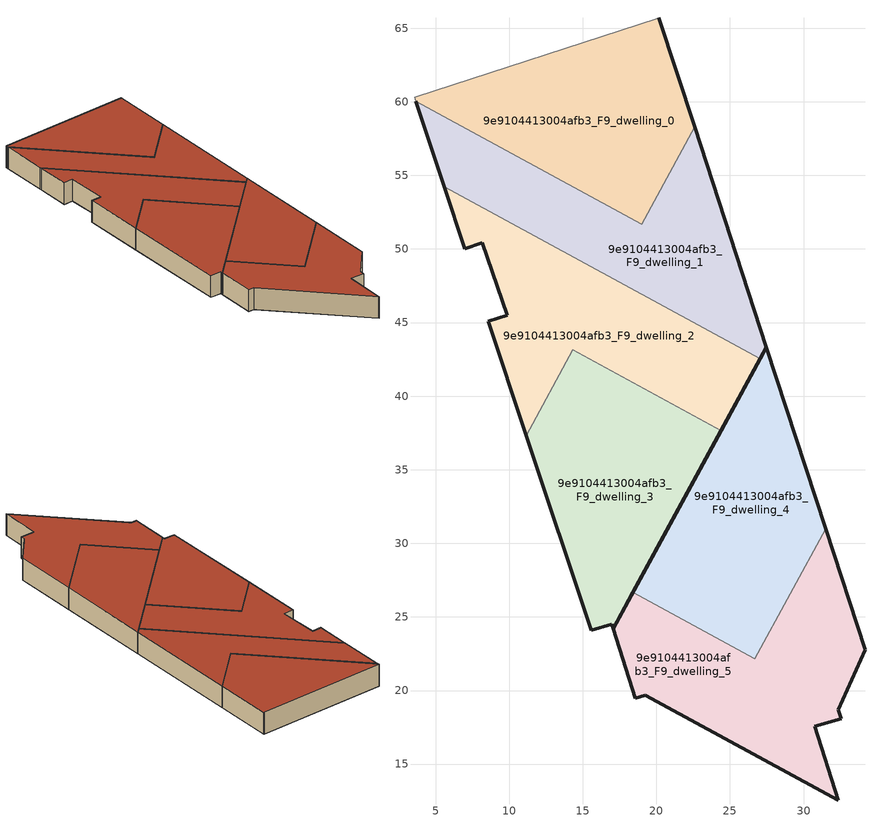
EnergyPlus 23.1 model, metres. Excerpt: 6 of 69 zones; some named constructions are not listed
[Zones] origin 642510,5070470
9e9104413004afb3_F9_dwelling_0
 floor to 9e9104413004afb3_F8_dwelling_0 (EU_floor_Construction): 18.99,51.69 22.6,58.3 20.18,65.72 20.12,65.7 3.57,60.32 3.65,60.05 z27
 wall outside (EU_wall_Construction): 20.18,65.72 22.6,58.3 z27:30
 wall adiabatic (EU_wall_Construction): 3.65,60.05 3.57,60.32 20.12,65.7 20.18,65.72 z27:30
 wall to 9e9104413004afb3_F9_dwelling_1 (EU_wall_Construction): 22.6,58.3 18.99,51.69 3.65,60.05 z27:30
 roof outside (EU_roof_Construction): 20.18,65.72 22.6,58.3 18.99,51.69 3.65,60.05 3.57,60.32 20.12,65.7 z30
9e9104413004afb3_F9_dwelling_1
 floor to 9e9104413004afb3_F8_dwelling_1 (EU_floor_Construction): 27.05,42.53 27.48,43.32 22.6,58.3 18.99,51.69 3.65,60.05 5.57,54.24 z27
 wall outside (EU_wall_Construction): 22.6,58.3 27.48,43.32 27.05,42.53 / 5.57,54.24 3.65,60.05 z27:30
 wall to 9e9104413004afb3_F9_dwelling_2 (EU_wall_Construction): 27.05,42.53 5.57,54.24 z27:30
 roof outside (EU_roof_Construction): 22.6,58.3 27.48,43.32 27.05,42.53 5.57,54.24 3.65,60.05 18.99,51.69 z30
9e9104413004afb3_F9_dwelling_2
 floor to 9e9104413004afb3_F8_dwelling_2 (EU_floor_Construction): 24.4,37.66 27.05,42.53 5.57,54.24 6.97,50.01 8.17,50.41 9.87,45.5 8.56,45.1 11.16,37.32 14.33,43.15 z27
 wall outside (EU_wall_Construction): 27.05,42.53 24.4,37.66 / 11.16,37.32 8.56,45.1 9.87,45.5 8.17,50.41 6.97,50.01 5.57,54.24 z27:30
 wall to 9e9104413004afb3_F9_dwelling_3 (EU_wall_Construction): 24.4,37.66 14.33,43.15 11.16,37.32 z27:30
 roof outside (EU_roof_Construction): 27.05,42.53 24.4,37.66 14.33,43.15 11.16,37.32 8.56,45.1 9.87,45.5 8.17,50.41 6.97,50.01 5.57,54.24 z30
9e9104413004afb3_F9_dwelling_3
 floor to 9e9104413004afb3_F8_dwelling_3 (EU_floor_Construction): 17.06,24.19 24.4,37.66 14.33,43.15 11.16,37.32 15.56,24.09 16.96,24.49 z27
 wall outside (EU_wall_Construction): 24.4,37.66 17.06,24.19 16.96,24.49 15.56,24.09 11.16,37.32 z27:30
 roof outside (EU_roof_Construction): 24.4,37.66 17.06,24.19 16.96,24.49 15.56,24.09 11.16,37.32 14.33,43.15 z30
9e9104413004afb3_F9_dwelling_4
 floor to 9e9104413004afb3_F8_dwelling_4 (EU_floor_Construction): 26.68,22.15 31.5,30.99 27.48,43.32 18.41,26.67 z27
 wall outside (EU_wall_Construction): 18.41,26.67 27.48,43.32 31.5,30.99 z27:30
 wall to 9e9104413004afb3_F9_dwelling_5 (EU_wall_Construction): 31.5,30.99 26.68,22.15 18.41,26.67 z27:30
 roof outside (EU_roof_Construction): 27.48,43.32 31.5,30.99 26.68,22.15 18.41,26.67 z30
9e9104413004afb3_F9_dwelling_5
 floor to 9e9104413004afb3_F8_dwelling_5 (EU_floor_Construction): 32.35,12.54 30.77,17.58 32.57,18.08 32.38,18.68 34.18,22.78 31.5,30.99 26.68,22.15 18.41,26.67 17.06,24.19 18.56,19.48 19.25,19.68 z27
 wall outside (EU_wall_Construction): 31.5,30.99 34.18,22.78 32.38,18.68 32.57,18.08 30.77,17.58 32.35,12.54 19.25,19.68 18.56,19.48 17.06,24.19 18.41,26.67 z27:30
 roof outside (EU_roof_Construction): 31.5,30.99 34.18,22.78 32.38,18.68 32.57,18.08 30.77,17.58 32.35,12.54 19.25,19.68 18.56,19.48 17.06,24.19 18.41,26.67 26.68,22.15 z30
[SCHEDULE:FILE] Column Number=1; Rows to Skip at Top=0; Number of Hours of Data=8760; Column Separator=Comma; Interpolate to Timestep=No; Minutes per Item=60; Adjust Schedule for Daylight Savings=Yes
Name | File
EU_Step8_GainSchedule_9e9104413004afb3_F3_dwelling_1_f000 | ../../schedules/9e9104413004afb3/9e9104413004afb3_F3_dwelling_1_f000_gain.csv
EU_Step8_GainSchedule_9e9104413004afb3_F3_dwelling_2_f000 | ../../schedules/9e9104413004afb3/9e9104413004afb3_F3_dwelling_2_f000_gain.csv
EU_Step8_GainSchedule_9e9104413004afb3_F3_dwelling_3_f000 | ../../schedules/9e9104413004afb3/9e9104413004afb3_F3_dwelling_3_f000_gain.csv
EU_Step8_GainSchedule_9e9104413004afb3_F3_dwelling_4_f000 | ../../schedules/9e9104413004afb3/9e9104413004afb3_F3_dwelling_4_f000_gain.csv
EU_Step8_GainSchedule_9e9104413004afb3_F3_dwelling_5_f000 | ../../schedules/9e9104413004afb3/9e9104413004afb3_F3_dwelling_5_f000_gain.csv
EU_Step8_GainSchedule_9e9104413004afb3_F3_dwelling_6_f000 | ../../schedules/9e9104413004afb3/9e9104413004afb3_F3_dwelling_6_f000_gain.csv
EU_Step8_GainSchedule_9e9104413004afb3_F4_dwelling_0_f000 | ../../schedules/9e9104413004afb3/9e9104413004afb3_F4_dwelling_0_f000_gain.csv
EU_Step8_GainSchedule_9e9104413004afb3_F4_dwelling_1_f000 | ../../schedules/9e9104413004afb3/9e9104413004afb3_F4_dwelling_1_f000_gain.csv
EU_Step8_GainSchedule_9e9104413004afb3_F4_dwelling_2_f000 | ../../schedules/9e9104413004afb3/9e9104413004afb3_F4_dwelling_2_f000_gain.csv
EU_Step8_GainSchedule_9e9104413004afb3_F4_dwelling_3_f000 | ../../schedules/9e9104413004afb3/9e9104413004afb3_F4_dwelling_3_f000_gain.csv
EU_Step8_GainSchedule_9e9104413004afb3_F4_dwelling_4_f000 | ../../schedules/9e9104413004afb3/9e9104413004afb3_F4_dwelling_4_f000_gain.csv
EU_Step8_GainSchedule_9e9104413004afb3_F4_dwelling_5_f000 | ../../schedules/9e9104413004afb3/9e9104413004afb3_F4_dwelling_5_f000_gain.csv
EU_Step8_GainSchedule_9e9104413004afb3_F4_dwelling_6_f000 | ../../schedules/9e9104413004afb3/9e9104413004afb3_F4_dwelling_6_f000_gain.csv
EU_Step8_GainSchedule_9e9104413004afb3_F5_dwelling_0_f000 | ../../schedules/9e9104413004afb3/9e9104413004afb3_F5_dwelling_0_f000_gain.csv
EU_Step8_GainSchedule_9e9104413004afb3_F5_dwelling_1_f000 | ../../schedules/9e9104413004afb3/9e9104413004afb3_F5_dwelling_1_f000_gain.csv
EU_Step8_GainSchedule_9e9104413004afb3_F5_dwelling_2_f000 | ../../schedules/9e9104413004afb3/9e9104413004afb3_F5_dwelling_2_f000_gain.csv
EU_Step8_GainSchedule_9e9104413004afb3_F5_dwelling_3_f000 | ../../schedules/9e9104413004afb3/9e9104413004afb3_F5_dwelling_3_f000_gain.csv
EU_Step8_GainSchedule_9e9104413004afb3_F5_dwelling_4_f000 | ../../schedules/9e9104413004afb3/9e9104413004afb3_F5_dwelling_4_f000_gain.csv
EU_Step8_GainSchedule_9e9104413004afb3_F5_dwelling_5_f000 | ../../schedules/9e9104413004afb3/9e9104413004afb3_F5_dwelling_5_f000_gain.csv
EU_Step8_GainSchedule_9e9104413004afb3_F5_dwelling_6_f000 | ../../schedules/9e9104413004afb3/9e9104413004afb3_F5_dwelling_6_f000_gain.csv
